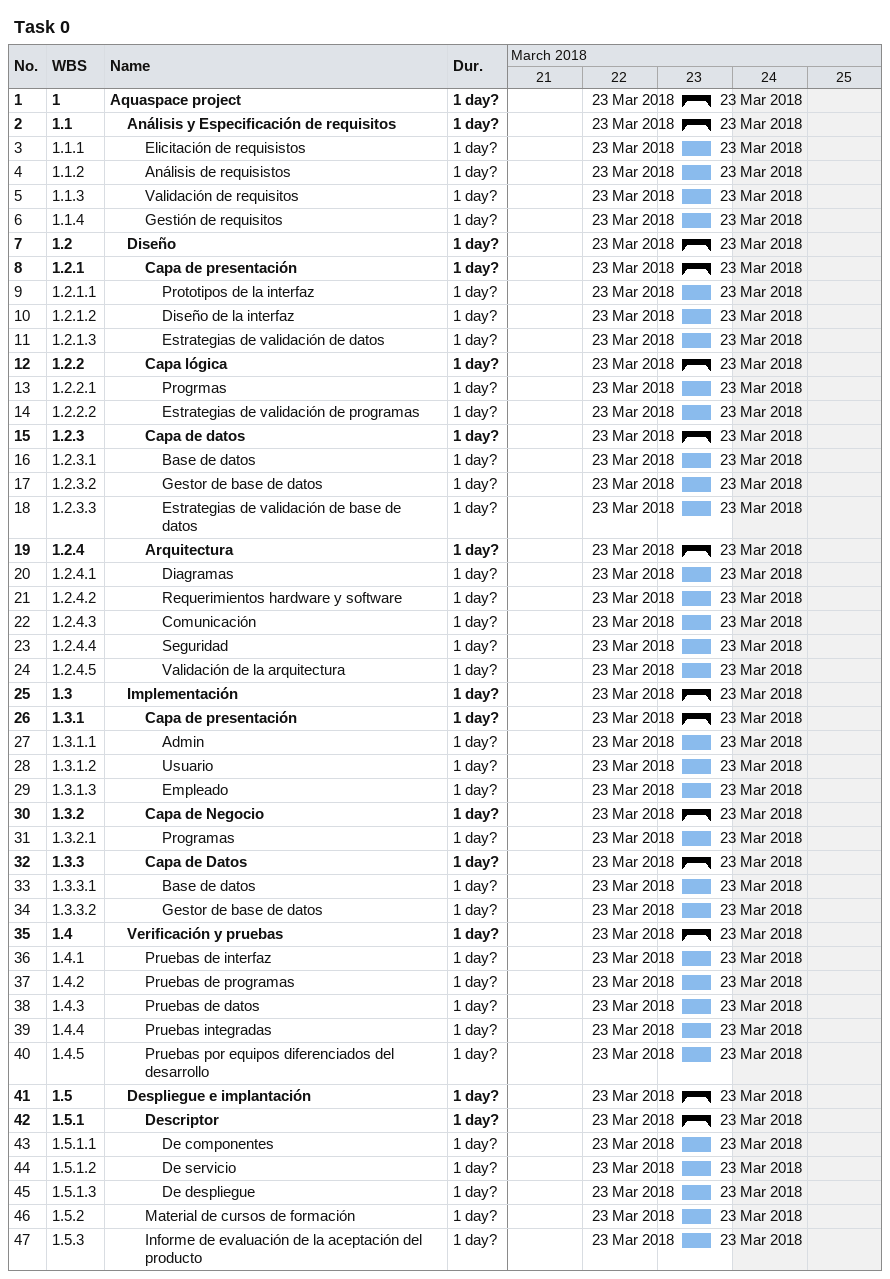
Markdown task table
Task 0

| ID | WBS | Task | Duration | Start | Finish |
|---|---|---|---|---|---|
| 1 | 1 | **Aquaspace project** | 1d? | 2018-03-23 | 2018-03-23 |
| 2 | 1.1 | **Análisis y Especificación de requisitos** | 1d? | 2018-03-23 | 2018-03-23 |
| 3 | 1.1.1 | Elicitación de requisistos | 1d? | 2018-03-23 | 2018-03-23 |
| 4 | 1.1.2 | Análisis de requisistos | 1d? | 2018-03-23 | 2018-03-23 |
| 5 | 1.1.3 | Validación de requisitos | 1d? | 2018-03-23 | 2018-03-23 |
| 6 | 1.1.4 | Gestión de requisitos | 1d? | 2018-03-23 | 2018-03-23 |
| 7 | 1.2 | **Diseño** | 1d? | 2018-03-23 | 2018-03-23 |
| 8 | 1.2.1 | **Capa de presentación** | 1d? | 2018-03-23 | 2018-03-23 |
| 9 | 1.2.1.1 | Prototipos de la interfaz | 1d? | 2018-03-23 | 2018-03-23 |
| 10 | 1.2.1.2 | Diseño de la interfaz | 1d? | 2018-03-23 | 2018-03-23 |
| 11 | 1.2.1.3 | Estrategias de validación de datos | 1d? | 2018-03-23 | 2018-03-23 |
| 12 | 1.2.2 | **Capa lógica** | 1d? | 2018-03-23 | 2018-03-23 |
| 13 | 1.2.2.1 | Progrmas | 1d? | 2018-03-23 | 2018-03-23 |
| 14 | 1.2.2.2 | Estrategias de validación de programas | 1d? | 2018-03-23 | 2018-03-23 |
| 15 | 1.2.3 | **Capa de datos** | 1d? | 2018-03-23 | 2018-03-23 |
| 16 | 1.2.3.1 | Base de datos | 1d? | 2018-03-23 | 2018-03-23 |
| 17 | 1.2.3.2 | Gestor de base de datos | 1d? | 2018-03-23 | 2018-03-23 |
| 18 | 1.2.3.3 | Estrategias de validación de base de datos | 1d? | 2018-03-23 | 2018-03-23 |
| 19 | 1.2.4 | **Arquitectura** | 1d? | 2018-03-23 | 2018-03-23 |
| 20 | 1.2.4.1 | Diagramas | 1d? | 2018-03-23 | 2018-03-23 |
| 21 | 1.2.4.2 | Requerimientos hardware y software | 1d? | 2018-03-23 | 2018-03-23 |
| 22 | 1.2.4.3 | Comunicación | 1d? | 2018-03-23 | 2018-03-23 |
| 23 | 1.2.4.4 | Seguridad | 1d? | 2018-03-23 | 2018-03-23 |
| 24 | 1.2.4.5 | Validación de la arquitectura | 1d? | 2018-03-23 | 2018-03-23 |
| 25 | 1.3 | **Implementación** | 1d? | 2018-03-23 | 2018-03-23 |
| 26 | 1.3.1 | **Capa de presentación** | 1d? | 2018-03-23 | 2018-03-23 |
| 27 | 1.3.1.1 | Admin | 1d? | 2018-03-23 | 2018-03-23 |
| 28 | 1.3.1.2 | Usuario | 1d? | 2018-03-23 | 2018-03-23 |
| 29 | 1.3.1.3 | Empleado | 1d? | 2018-03-23 | 2018-03-23 |
| 30 | 1.3.2 | **Capa de Negocio** | 1d? | 2018-03-23 | 2018-03-23 |
| 31 | 1.3.2.1 | Programas | 1d? | 2018-03-23 | 2018-03-23 |
| 32 | 1.3.3 | **Capa de Datos** | 1d? | 2018-03-23 | 2018-03-23 |
| 33 | 1.3.3.1 | Base de datos | 1d? | 2018-03-23 | 2018-03-23 |
| 34 | 1.3.3.2 | Gestor de base de datos | 1d? | 2018-03-23 | 2018-03-23 |
| 35 | 1.4 | **Verificación y pruebas** | 1d? | 2018-03-23 | 2018-03-23 |
| 36 | 1.4.1 | Pruebas de interfaz | 1d? | 2018-03-23 | 2018-03-23 |
| 37 | 1.4.2 | Pruebas de programas | 1d? | 2018-03-23 | 2018-03-23 |
| 38 | 1.4.3 | Pruebas de datos | 1d? | 2018-03-23 | 2018-03-23 |
| 39 | 1.4.4 | Pruebas integradas | 1d? | 2018-03-23 | 2018-03-23 |
| 40 | 1.4.5 | Pruebas por equipos diferenciados del desarrollo | 1d? | 2018-03-23 | 2018-03-23 |
| 41 | 1.5 | **Despliegue e implantación** | 1d? | 2018-03-23 | 2018-03-23 |
| 42 | 1.5.1 | **Descriptor** | 1d? | 2018-03-23 | 2018-03-23 |
| 43 | 1.5.1.1 | De componentes | 1d? | 2018-03-23 | 2018-03-23 |
| 44 | 1.5.1.2 | De servicio | 1d? | 2018-03-23 | 2018-03-23 |
| 45 | 1.5.1.3 | De despliegue | 1d? | 2018-03-23 | 2018-03-23 |
| 46 | 1.5.2 | Material de cursos de formación | 1d? | 2018-03-23 | 2018-03-23 |
| 47 | 1.5.3 | Informe de evaluación de la aceptación del producto | 1d? | 2018-03-23 | 2018-03-23 |
